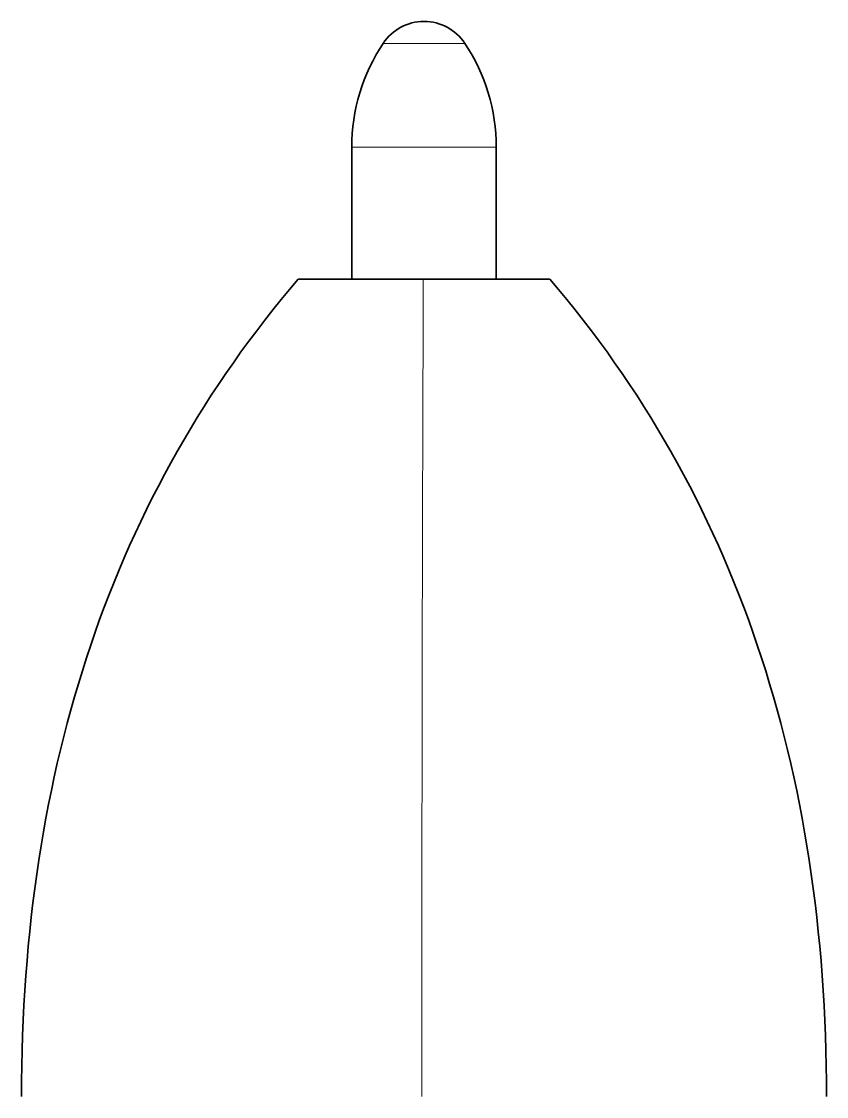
# Model space of a CAD drawing. Extents: x 370 to 946, y 143 to 764.
# Drawn here: x 592.48 to 605.28, y 297.66 to 314.76 of the extents above; entities that cross this region are included whole.
import ezdxf

# ---------------------------------------------------------------- set-up
doc = ezdxf.new("R2010")
doc.units = 0

msp = doc.modelspace()

# ---------------------------------------------------------------- linework, layer by layer
at = {"color": 7, "lineweight": 13, "ltscale": 0.008459}
msp.add_line((598.23, 314.416), (598.569, 314.416), dxfattribs=at)
at = {"color": 7, "lineweight": 13, "ltscale": 0.024042}
msp.add_line((598.569, 314.416), (599.53, 314.416), dxfattribs=at)
at = {"color": 7, "lineweight": 13, "ltscale": 0.014967}
msp.add_line((597.73, 312.764), (598.329, 312.764), dxfattribs=at)
at = {"color": 7, "lineweight": 35, "ltscale": 0.052499}
for p, q in [((597.73, 312.764), (597.73, 310.664)), ((600.03, 312.764), (600.03, 310.664))]:
    msp.add_line(p, q, dxfattribs=at)
at = {"color": 7, "lineweight": 13, "ltscale": 0.042534}
msp.add_line((598.329, 312.764), (600.03, 312.764), dxfattribs=at)
at = {"color": 7, "lineweight": 35, "ltscale": 0.04973}
msp.add_line((598.87, 310.664), (596.88, 310.664), dxfattribs=at)
at = {"color": 7, "lineweight": 35, "ltscale": 0.050282}
msp.add_line((600.881, 310.664), (598.87, 310.664), dxfattribs=at)
at = {"color": 7, "lineweight": 35}
for centre, radius, start, end in [((598.88, 313.983), 0.781, 90, 146.3225), ((598.88, 313.983), 0.781, 33.6775, 90), ((600.71, 312.764), 2.979, 146.3225, 180), ((597.051, 312.764), 2.979, 360, 33.6775)]:
    msp.add_arc(centre, radius, start, end, dxfattribs=at)
at = {"color": 7, "lineweight": 13}
msp.add_arc((3528.162, 299.045), 2929.316, 179.772751, 180.027015, dxfattribs=at)
at = {"color": 7, "lineweight": 35}
for centre, major_axis, start_param, end_param in [((13949.055, -7982.555), (13353.752, -8291.068), 3.136489, 3.162155), ((-12751.295, -7982.555), (13353.752, 8291.068), 6.262622, 6.288289)]:
    msp.add_ellipse(centre, major_axis=major_axis, ratio=0.033132, start_param=start_param, end_param=end_param, dxfattribs=at)

doc.saveas('drawing.dxf')
